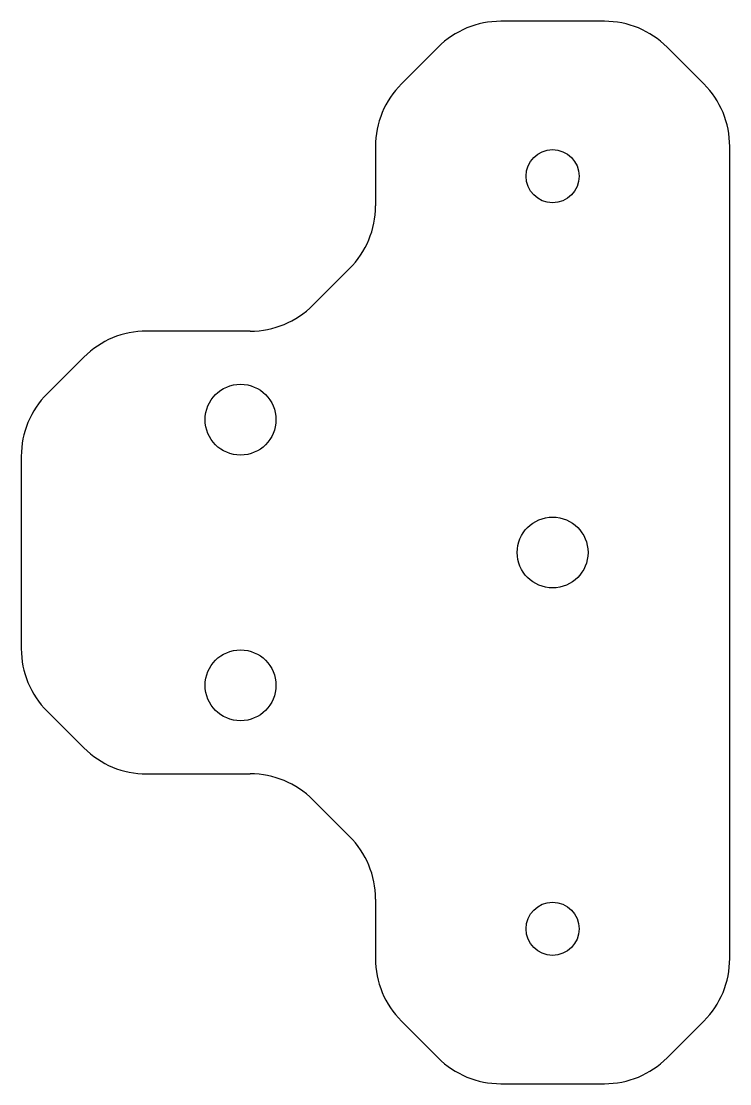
# Model space of a CAD drawing. Header units: millimetres. Extents: x -60 to 20, y -60 to 60.
import ezdxf

# ---------------------------------------------------------------- set-up
doc = ezdxf.new("R2010")
doc.units = ezdxf.units.MM

msp = doc.modelspace()

# ---------------------------------------------------------------- linework, layer by layer
at = {"color": 7, "linetype": 'Continuous', "lineweight": 25}
for p, q in [((5.86, 60), (-5.86, 60)), ((-12.93, 57.07), (-17.07, 52.93)), ((17.07, 52.93), (12.93, 57.07)), ((-20, 45.86), (-20, 39.14)), ((20, -45.86), (20, 45.86)), ((-22.93, 32.07), (-27.07, 27.93)), ((-34.14, 25), (-45.86, 25)), ((-52.93, 22.07), (-57.07, 17.93)), ((-60, 10.86), (-60, -10.86)), ((-57.07, -17.93), (-52.93, -22.07)), ((-45.86, -25), (-34.14, -25)), ((-27.07, -27.93), (-22.93, -32.07)), ((-20, -39.14), (-20, -45.86)), ((-17.07, -52.93), (-12.93, -57.07)), ((12.93, -57.07), (17.07, -52.93)), ((-5.86, -60), (5.86, -60))]:
    msp.add_line(p, q, dxfattribs=at)
for centre, radius in [((0, 42.5), 3), ((-35.24, 15), 4), ((0, 0), 4), ((-35.24, -15), 4), ((0, -42.5), 3)]:
    msp.add_circle(centre, radius, dxfattribs=at)
for centre, start, end in [((-5.86, 50), 90, 135), ((5.86, 50), 45, 90), ((-10, 45.86), 135, 180), ((10, 45.86), 0, 45), ((-30, 39.14), 315, 0), ((-34.14, 35), 270, 315), ((-45.86, 15), 90, 135), ((-50, 10.86), 135, 180), ((-50, -10.86), 180, 225), ((-45.86, -15), 225, 270), ((-34.14, -35), 45, 90), ((-30, -39.14), 0, 45), ((-10, -45.86), 180, 225), ((10, -45.86), 315, 0), ((-5.86, -50), 225, 270), ((5.86, -50), 270, 315)]:
    msp.add_arc(centre, 10, start, end, dxfattribs=at)

doc.saveas('drawing.dxf')
